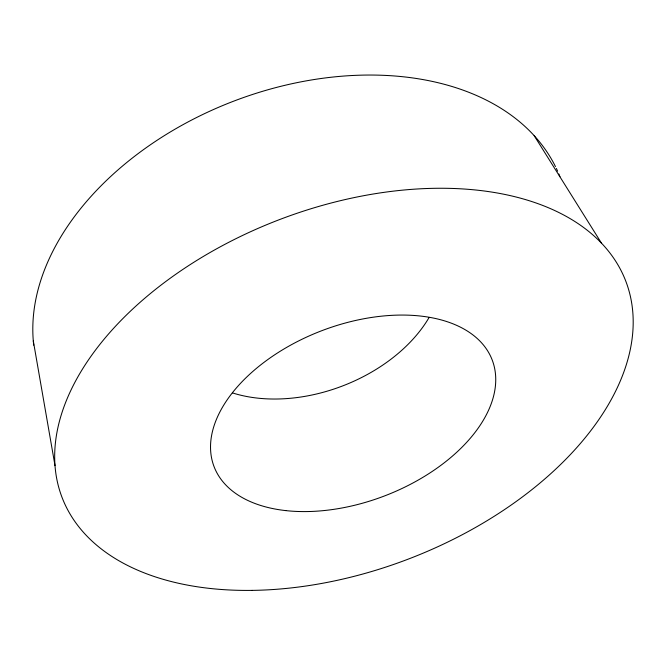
<?xml version="1.0" encoding="UTF-8"?>
<svg xmlns="http://www.w3.org/2000/svg" width="666" height="666" viewBox="0 0 666 666"><rect width="100%" height="100%" fill="white"/><g stroke="black" fill="none" stroke-linecap="round" stroke-linejoin="round"><path stroke-width="1" d="M534.165 135.648L601.498 243.173M33.3 340.934L55.003 465.592M33.725 345.163A277.855 188.303 -21 0 1 247.527 96.145A277.855 188.303 -21 0 1 555.469 166.608M556.351 168.431A277.855 188.303 -21 0 1 557.617 171.187M558.816 173.951A277.855 188.303 -21 0 1 559.94 176.723M428.946 317.74A137.354 92.033 -21 0 1 232.409 392.882M252.123 590.384A301.898 181.552 -21 0 0 627.389 285.631A301.898 181.552 -21 0 0 152.289 291.991A301.898 181.552 -21 0 0 252.123 590.384M285.789 510.606A148.934 88.37 -21 0 0 495.671 376.698A148.934 88.37 -21 0 0 277.963 352.672A148.934 88.37 -21 0 0 285.789 510.606"/></g></svg>
